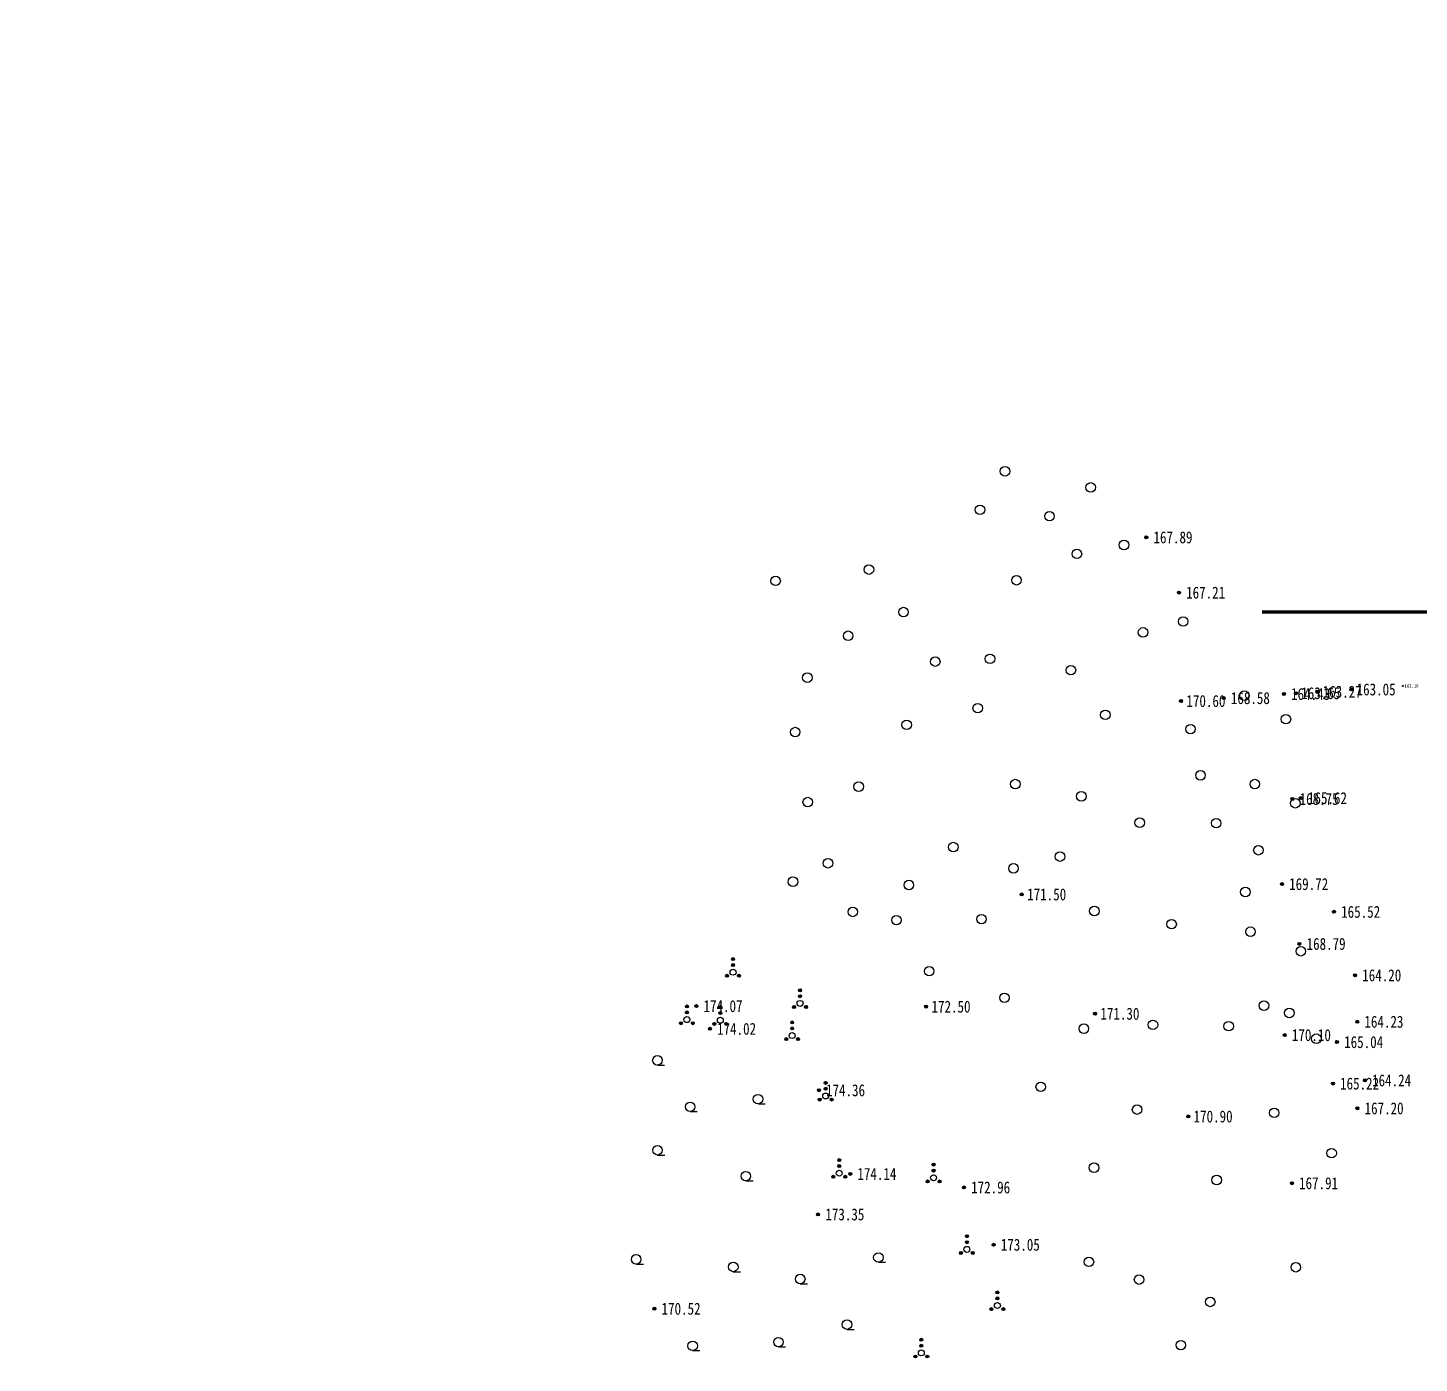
# Model space of a CAD drawing. Header units: millimetres. Extents: x -725 to 2274960, y -506 to 2980382.
# Drawn here: x 573775.4 to 573891.8, y 2880295.9 to 2880407.6 of the extents above; entities that cross this region are included whole.
import ezdxf
from ezdxf.enums import TextEntityAlignment as Align

# ---------------------------------------------------------------- set-up
doc = ezdxf.new("R2010")
doc.units = ezdxf.units.MM
doc.header["$LTSCALE"] = 1000
doc.linetypes.add('X0', pattern=[4, 3, -1])
for name, color, linetype in [('GCD', 8, 'Continuous'), ('SXSS', 5, 'Continuous'), ('YHJ_剖面_梁板', 4, 'Continuous'), ('ZBTZ', 8, 'Continuous')]:
    doc.layers.add(name, color=color, linetype=linetype)
doc.layers.add('管', color=1, linetype='Continuous', lineweight=30)

# ---------------------------------------------------------------- blocks, each defined once
blk = doc.blocks.new('gc326')
blk.add_circle((0, 0), 0.8)
blk = doc.blocks.new('gc208')
blk.add_line((0, -0.8), (1.2, -0.8))
blk.add_circle((0, 0), 0.8)
blk = doc.blocks.new('*U36')
at = {"linetype": 'Continuous'}
for points in [[(-0.24, 2.28), (-0.2, 2.05), (-0.2, 2.35)], [(-0.2, 2.35), (-0.15, 2), (-0.15, 2.4)], [(-0.15, 2), (-0.2, 2.35), (-0.2, 2.05)], [(-0.15, 2.4), (-0.08, 1.96), (-0.08, 2.44)], [(-0.08, 1.96), (-0.15, 2.4), (-0.15, 2)], [(-0.08, 2.44), (0, 1.95), (0, 2.45)], [(0, 1.95), (-0.08, 2.44), (-0.08, 1.96)], [(0, 2.45), (0.08, 1.96), (0.08, 2.44)], [(0.08, 1.96), (0, 2.45), (0, 1.95)], [(0.08, 2.44), (0.15, 2), (0.15, 2.4)], [(0.15, 2), (0.08, 2.44), (0.08, 1.96)], [(0.15, 2.4), (0.2, 2.05), (0.2, 2.35)], [(0.2, 2.05), (0.15, 2.4), (0.15, 2)], [(0.2, 2.35), (0.24, 2.12), (0.24, 2.28)], [(0.24, 2.12), (0.2, 2.35), (0.2, 2.05)], [(-0.25, 2.2), (-0.24, 2.12), (-0.24, 2.28)], [(-0.2, 2.05), (-0.24, 2.28), (-0.24, 2.12)], [(0.25, 2.2), (0.24, 2.28), (0.24, 2.12)]]:
    blk.add_solid(points, dxfattribs=at)
blk = doc.blocks.new('*U35')
at = {"linetype": 'Continuous'}
for points in [[(-0.25, 1.2), (-0.24, 1.12), (-0.24, 1.28)], [(-0.24, 1.28), (-0.2, 1.05), (-0.2, 1.35)], [(-0.2, 1.05), (-0.24, 1.28), (-0.24, 1.12)], [(-0.2, 1.35), (-0.15, 1), (-0.15, 1.4)], [(-0.15, 1), (-0.2, 1.35), (-0.2, 1.05)], [(-0.15, 1.4), (-0.08, 0.96), (-0.08, 1.44)], [(-0.08, 0.96), (-0.15, 1.4), (-0.15, 1)], [(-0.08, 1.44), (0, 0.95), (0, 1.45)], [(0, 0.95), (-0.08, 1.44), (-0.08, 0.96)], [(0, 1.45), (0.08, 0.96), (0.08, 1.44)], [(0.08, 0.96), (0, 1.45), (0, 0.95)], [(0.08, 1.44), (0.15, 1), (0.15, 1.4)], [(0.15, 1), (0.08, 1.44), (0.08, 0.96)], [(0.15, 1.4), (0.2, 1.05), (0.2, 1.35)], [(0.2, 1.05), (0.15, 1.4), (0.15, 1)], [(0.2, 1.35), (0.24, 1.12), (0.24, 1.28)], [(0.24, 1.12), (0.2, 1.35), (0.2, 1.05)], [(0.25, 1.2), (0.24, 1.28), (0.24, 1.12)]]:
    blk.add_solid(points, dxfattribs=at)
blk = doc.blocks.new('*U34')
at = {"linetype": 'Continuous'}
for points in [[(-1.25, -0.6), (-1.24, -0.68), (-1.24, -0.52)], [(-1.24, -0.52), (-1.2, -0.75), (-1.2, -0.45)], [(-1.2, -0.75), (-1.24, -0.52), (-1.24, -0.68)], [(-1.2, -0.45), (-1.15, -0.8), (-1.15, -0.4)], [(-1.15, -0.8), (-1.2, -0.45), (-1.2, -0.75)], [(-1.15, -0.4), (-1.08, -0.84), (-1.08, -0.36)], [(-1.08, -0.84), (-1.15, -0.4), (-1.15, -0.8)], [(-1.08, -0.36), (-1, -0.85), (-1, -0.35)], [(-1, -0.85), (-1.08, -0.36), (-1.08, -0.84)], [(-1, -0.35), (-0.92, -0.84), (-0.92, -0.36)], [(-0.92, -0.84), (-1, -0.35), (-1, -0.85)], [(-0.92, -0.36), (-0.85, -0.8), (-0.85, -0.4)], [(-0.85, -0.8), (-0.92, -0.36), (-0.92, -0.84)], [(-0.85, -0.4), (-0.8, -0.75), (-0.8, -0.45)], [(-0.8, -0.75), (-0.85, -0.4), (-0.85, -0.8)], [(-0.8, -0.45), (-0.76, -0.68), (-0.76, -0.52)], [(-0.76, -0.68), (-0.8, -0.45), (-0.8, -0.75)], [(-0.75, -0.6), (-0.76, -0.52), (-0.76, -0.68)]]:
    blk.add_solid(points, dxfattribs=at)
blk = doc.blocks.new('*U33')
at = {"linetype": 'Continuous'}
for points in [[(0.75, -0.6), (0.76, -0.68), (0.76, -0.52)], [(0.76, -0.52), (0.8, -0.75), (0.8, -0.45)], [(0.8, -0.75), (0.76, -0.52), (0.76, -0.68)], [(0.8, -0.45), (0.85, -0.8), (0.85, -0.4)], [(0.85, -0.8), (0.8, -0.45), (0.8, -0.75)], [(0.85, -0.4), (0.92, -0.84), (0.92, -0.36)], [(0.92, -0.84), (0.85, -0.4), (0.85, -0.8)], [(0.92, -0.36), (1, -0.85), (1, -0.35)], [(1, -0.85), (0.92, -0.36), (0.92, -0.84)], [(1, -0.35), (1.08, -0.84), (1.08, -0.36)], [(1.08, -0.84), (1, -0.35), (1, -0.85)], [(1.08, -0.36), (1.15, -0.8), (1.15, -0.4)], [(1.15, -0.8), (1.08, -0.36), (1.08, -0.84)], [(1.15, -0.4), (1.2, -0.75), (1.2, -0.45)], [(1.2, -0.75), (1.15, -0.4), (1.15, -0.8)], [(1.2, -0.45), (1.24, -0.68), (1.24, -0.52)], [(1.24, -0.68), (1.2, -0.45), (1.2, -0.75)], [(1.25, -0.6), (1.24, -0.52), (1.24, -0.68)]]:
    blk.add_solid(points, dxfattribs=at)
blk = doc.blocks.new('gc160')
for centre, radius in [((0, 2.2), 0.25), ((0, 0), 0.5), ((0, 1.2), 0.25), ((-1, -0.6), 0.25), ((1, -0.6), 0.25)]:
    blk.add_circle(centre, radius)
at = {"linetype": 'Continuous'}
for name in ['*U36', '*U35', '*U34', '*U33']:
    blk.add_blockref(name, (0, 0), dxfattribs=at)
blk = doc.blocks.new('gc200')
h = blk.add_hatch(color=256)
edge = h.paths.add_edge_path()
edge.add_arc((0, 0), 0.25, 0, 360)
blk.add_circle((0, 0), 0.25)

msp = doc.modelspace()

# ---------------------------------------------------------------- linework, layer by layer
at = {"layer": 'SXSS', "color": 5, "linetype": 'X0', "ltscale": 2, "elevation": -179.7871, "flags": 128}
msp.add_lwpolyline([(573870.9586, 2880365.2658, 0.00000216, 0.00000216, 0), (573879.6703, 2880353.8634, 0.00000216, 0.00000216, 0), (573884.0645, 2880342.7346, 0.00000216, 0.00000216, 0), (573885.2899, 2880334.0109, 0.00000216, 0.00000216, 0), (573886.399, 2880326.0651, 0.00000216, 0.00000216, 0), (573886.5464, 2880320.5601, 0.00000216, 0.00000216, 0), (573887.6789, 2880317.5086, 0.00000216, 0.00000216, 0), (573887.435, 2880314.2359, 0.00000217, 0.00000217, 0), (573886.2507, 2880305.5755, 0.00000217, 0.00000217, 0), (573879.062, 2880288.8379, 0.00000216, 0.00000216, 0), (573873.9618, 2880280.6525, 0.00000217, 0.00000217, 0), (573864.479, 2880266.9709, 0.00000216, 0.00000216, 0), (573859.4461, 2880260.8983, 0.00000217, 0.00000217, 0), (573841.9307, 2880242.7891, 0.00000216, 0.00000216, 0), (573833.6484, 2880235.6098, 0.00000217, 0.00000217, 0), (573817.9975, 2880228.1742, 0.00000216, 0.00000216, 0), (573802.0135, 2880215.4255, 0.00000217, 0.00000217, 0), (573787.2455, 2880203.4139, 0.00000218, 0.00000218, 0), (573779.6263, 2880198.5998, 0.00000217, 0.00000217, 0)], format="xyseb", dxfattribs=at)
at = {"layer": 'YHJ_剖面_梁板'}
msp.add_circle((589254.9496, 2837256.879), 143124.932, dxfattribs=at)
at = {"layer": '管', "color": 8, "linetype": 'Continuous', "lineweight": -2, "const_width": 0.3, "elevation": -338.6096}
msp.add_lwpolyline([(573928.716, 2880352.4887), (573915.0937, 2880358.7276), (573909.0018, 2880358.7276), (573878.636, 2880358.7276)], dxfattribs=at)

# ---------------------------------------------------------------- block references
at = {"layer": 'GCD', "linetype": 'Continuous'}
ref = msp.add_blockref('gc200', (573868.9455, 2880364.9765, -170.7186), dxfattribs=dict(at, xscale=0.5, yscale=0.5, zscale=0.5))
ref.add_attrib('height', '167.89', dxfattribs={"linetype": 'Continuous', "height": 1, "width": 0.8}).set_placement((573869.5455, 2880364.9765, -170.7186), align=Align.MIDDLE_LEFT)
ref = msp.add_blockref('gc200', (573871.6785, 2880360.3525, -171.3956), dxfattribs=dict(at, xscale=0.5, yscale=0.5, zscale=0.5))
ref.add_attrib('height', '167.21', dxfattribs={"linetype": 'Continuous', "height": 1, "width": 0.8}).set_placement((573872.2785, 2880360.3525, -171.3956), align=Align.MIDDLE_LEFT)
ref = msp.add_blockref('gc200', (573883.2556, 2880352.0577, -175.3396), dxfattribs=dict(at, xscale=0.5, yscale=0.5, zscale=0.5))
ref.add_attrib('height', '163.27', dxfattribs={"linetype": 'Continuous', "height": 1, "width": 0.8}).set_placement((573883.7056, 2880352.0577, -175.3396), align=Align.MIDDLE_LEFT)
ref = msp.add_blockref('gc200', (573886.0935, 2880352.2511, -175.5596), dxfattribs=dict(at, xscale=0.5, yscale=0.5, zscale=0.5))
ref.add_attrib('height', '163.05', dxfattribs={"linetype": 'Continuous', "height": 1, "width": 0.8}).set_placement((573886.5435, 2880352.2511, -175.5596), align=Align.MIDDLE_LEFT)
ref = msp.add_blockref('gc200', (573890.4137, 2880352.5455, -175.5096), dxfattribs=dict(at, xscale=0.15, yscale=0.15, zscale=0.15))
ref.add_attrib('height', '163.10', dxfattribs={"linetype": 'Continuous', "height": 0.3, "width": 0.8}).set_placement((573890.5487, 2880352.5455, -175.5096), align=Align.MIDDLE_LEFT)
ref = msp.add_blockref('gc200', (573871.8525, 2880351.2806, -168.0096), dxfattribs=dict(at, xscale=0.5, yscale=0.5, zscale=0.5))
ref.add_attrib('height', '170.60', dxfattribs={"linetype": 'Continuous', "height": 1, "width": 0.8}).set_placement((573872.3025, 2880351.2806, -170.2446), align=Align.MIDDLE_LEFT)
ref = msp.add_blockref('gc200', (573875.421, 2880351.5238, -170.0296), dxfattribs=dict(at, xscale=0.5, yscale=0.5, zscale=0.5))
ref.add_attrib('height', '168.58', dxfattribs={"linetype": 'Continuous', "height": 1, "width": 0.8}).set_placement((573876.021, 2880351.5238, -170.2446), align=Align.MIDDLE_LEFT)
ref = msp.add_blockref('gc200', (573880.4585, 2880351.8671, -174.1796), dxfattribs=dict(at, xscale=0.5, yscale=0.5, zscale=0.5))
ref.add_attrib('height', '164.43', dxfattribs={"linetype": 'Continuous', "height": 1, "width": 0.8}).set_placement((573881.0585, 2880351.8671, -170.2446), align=Align.MIDDLE_LEFT)
ref = msp.add_blockref('gc200', (573881.4615, 2880351.9354, -174.9596), dxfattribs=dict(at, xscale=0.5, yscale=0.5, zscale=0.5))
ref.add_attrib('height', '163.65', dxfattribs={"linetype": 'Continuous', "height": 1, "width": 0.8}).set_placement((573881.9115, 2880351.9354, -174.9596), align=Align.MIDDLE_LEFT)
ref = msp.add_blockref('gc200', (573881.1735, 2880343.0825, -169.8596), dxfattribs=dict(at, xscale=0.5, yscale=0.5, zscale=0.5))
ref.add_attrib('height', '168.75', dxfattribs={"linetype": 'Continuous', "height": 1, "width": 0.8}).set_placement((573881.7735, 2880343.0825, -169.8596), align=Align.MIDDLE_LEFT)
ref = msp.add_blockref('gc200', (573881.8705, 2880343.1545, -172.9906), dxfattribs=dict(at, xscale=0.5, yscale=0.5, zscale=0.5))
ref.add_attrib('height', '165.62', dxfattribs={"linetype": 'Continuous', "height": 1, "width": 0.8}).set_placement((573882.4705, 2880343.1545, -172.9906), align=Align.MIDDLE_LEFT)
ref = msp.add_blockref('gc200', (573880.3015, 2880335.9585, -168.8856), dxfattribs=dict(at, xscale=0.5, yscale=0.5, zscale=0.5))
ref.add_attrib('height', '169.72', dxfattribs={"linetype": 'Continuous', "height": 1, "width": 0.8}).set_placement((573880.9015, 2880335.9585, -168.8856), align=Align.MIDDLE_LEFT)
ref = msp.add_blockref('gc200', (573858.5282, 2880335.0957, -167.1096), dxfattribs=dict(at, xscale=0.5, yscale=0.5, zscale=0.5))
ref.add_attrib('height', '171.50', dxfattribs={"linetype": 'Continuous', "height": 1, "width": 0.8}).set_placement((573858.9782, 2880335.0957, -167.1096), align=Align.MIDDLE_LEFT)
ref = msp.add_blockref('gc200', (573884.6505, 2880333.6395, -173.0906), dxfattribs=dict(at, xscale=0.5, yscale=0.5, zscale=0.5))
ref.add_attrib('height', '165.52', dxfattribs={"linetype": 'Continuous', "height": 1, "width": 0.8}).set_placement((573885.2505, 2880333.6395, -173.0906), align=Align.MIDDLE_LEFT)
ref = msp.add_blockref('gc200', (573881.7595, 2880330.9555, -169.8226), dxfattribs=dict(at, xscale=0.5, yscale=0.5, zscale=0.5))
ref.add_attrib('height', '168.79', dxfattribs={"linetype": 'Continuous', "height": 1, "width": 0.8}).set_placement((573882.3595, 2880330.9555, -169.8226), align=Align.MIDDLE_LEFT)
ref = msp.add_blockref('gc200', (573886.4155, 2880328.3255, -174.4106), dxfattribs=dict(at, xscale=0.5, yscale=0.5, zscale=0.5))
ref.add_attrib('height', '164.20', dxfattribs={"linetype": 'Continuous', "height": 1, "width": 0.8}).set_placement((573887.0155, 2880328.3255, -174.4106), align=Align.MIDDLE_LEFT)
ref = msp.add_blockref('gc200', (573831.2965, 2880325.7465, -164.5436), dxfattribs=dict(at, xscale=0.5, yscale=0.5, zscale=0.5))
ref.add_attrib('height', '174.07', dxfattribs={"linetype": 'Continuous', "height": 1, "width": 0.8}).set_placement((573831.8965, 2880325.7465, -164.5436), align=Align.MIDDLE_LEFT)
ref = msp.add_blockref('gc200', (573850.5229, 2880325.7037, -166.1096), dxfattribs=dict(at, xscale=0.5, yscale=0.5, zscale=0.5))
ref.add_attrib('height', '172.50', dxfattribs={"linetype": 'Continuous', "height": 1, "width": 0.8}).set_placement((573850.9729, 2880325.7037, -166.1096), align=Align.MIDDLE_LEFT)
ref = msp.add_blockref('gc200', (573864.6558, 2880325.1105, -167.3096), dxfattribs=dict(at, xscale=0.5, yscale=0.5, zscale=0.5))
ref.add_attrib('height', '171.30', dxfattribs={"linetype": 'Continuous', "height": 1, "width": 0.8}).set_placement((573865.1058, 2880325.1105, -167.3096), align=Align.MIDDLE_LEFT)
ref = msp.add_blockref('gc200', (573886.5975, 2880324.4385, -174.3826), dxfattribs=dict(at, xscale=0.5, yscale=0.5, zscale=0.5))
ref.add_attrib('height', '164.23', dxfattribs={"linetype": 'Continuous', "height": 1, "width": 0.8}).set_placement((573887.1975, 2880324.4385, -174.3826), align=Align.MIDDLE_LEFT)
ref = msp.add_blockref('gc200', (573832.4295, 2880323.8465, -164.5926), dxfattribs=dict(at, xscale=0.5, yscale=0.5, zscale=0.5))
ref.add_attrib('height', '174.02', dxfattribs={"linetype": 'Continuous', "height": 1, "width": 0.8}).set_placement((573833.0295, 2880323.8465, -164.5926), align=Align.MIDDLE_LEFT)
ref = msp.add_blockref('gc200', (573880.5295, 2880323.3245, -168.5146), dxfattribs=dict(at, xscale=0.5, yscale=0.5, zscale=0.5))
ref.add_attrib('height', '170.10', dxfattribs={"linetype": 'Continuous', "height": 1, "width": 0.8}).set_placement((573881.1295, 2880323.3245, -168.5146), align=Align.MIDDLE_LEFT)
ref = msp.add_blockref('gc200', (573884.9025, 2880322.7395, -173.5706), dxfattribs=dict(at, xscale=0.5, yscale=0.5, zscale=0.5))
ref.add_attrib('height', '165.04', dxfattribs={"linetype": 'Continuous', "height": 1, "width": 0.8}).set_placement((573885.5025, 2880322.7395, -173.5706), align=Align.MIDDLE_LEFT)
ref = msp.add_blockref('gc200', (573887.2395, 2880319.5315, -174.3676), dxfattribs=dict(at, xscale=0.5, yscale=0.5, zscale=0.5))
ref.add_attrib('height', '164.24', dxfattribs={"linetype": 'Continuous', "height": 1, "width": 0.8}).set_placement((573887.8395, 2880319.5315, -174.3676), align=Align.MIDDLE_LEFT)
ref = msp.add_blockref('gc200', (573841.5465, 2880318.7055, -164.2476), dxfattribs=dict(at, xscale=0.5, yscale=0.5, zscale=0.5))
ref.add_attrib('height', '174.36', dxfattribs={"linetype": 'Continuous', "height": 1, "width": 0.8}).set_placement((573842.1465, 2880318.7055, -164.2476), align=Align.MIDDLE_LEFT)
ref = msp.add_blockref('gc200', (573884.5595, 2880319.2665, -173.3866), dxfattribs=dict(at, xscale=0.5, yscale=0.5, zscale=0.5))
ref.add_attrib('height', '165.22', dxfattribs={"linetype": 'Continuous', "height": 1, "width": 0.8}).set_placement((573885.1595, 2880319.2665, -173.3866), align=Align.MIDDLE_LEFT)
ref = msp.add_blockref('gc200', (573886.6125, 2880317.1935, -171.4086), dxfattribs=dict(at, xscale=0.5, yscale=0.5, zscale=0.5))
ref.add_attrib('height', '167.20', dxfattribs={"linetype": 'Continuous', "height": 1, "width": 0.8}).set_placement((573887.2125, 2880317.1935, -171.4086), align=Align.MIDDLE_LEFT)
ref = msp.add_blockref('gc200', (573872.4536, 2880316.5122, -167.7096), dxfattribs=dict(at, xscale=0.5, yscale=0.5, zscale=0.5))
ref.add_attrib('height', '170.90', dxfattribs={"linetype": 'Continuous', "height": 1, "width": 0.8}).set_placement((573872.9036, 2880316.5122, -167.7096), align=Align.MIDDLE_LEFT)
ref = msp.add_blockref('gc200', (573844.1675, 2880311.7085, -164.4736), dxfattribs=dict(at, xscale=0.5, yscale=0.5, zscale=0.5))
ref.add_attrib('height', '174.14', dxfattribs={"linetype": 'Continuous', "height": 1, "width": 0.8}).set_placement((573844.7675, 2880311.7085, -164.4736), align=Align.MIDDLE_LEFT)
ref = msp.add_blockref('gc200', (573853.6905, 2880310.5735, -165.6536), dxfattribs=dict(at, xscale=0.5, yscale=0.5, zscale=0.5))
ref.add_attrib('height', '172.96', dxfattribs={"linetype": 'Continuous', "height": 1, "width": 0.8}).set_placement((573854.2905, 2880310.5735, -165.6536), align=Align.MIDDLE_LEFT)
ref = msp.add_blockref('gc200', (573881.1285, 2880310.9265, -170.6966), dxfattribs=dict(at, xscale=0.5, yscale=0.5, zscale=0.5))
ref.add_attrib('height', '167.91', dxfattribs={"linetype": 'Continuous', "height": 1, "width": 0.8}).set_placement((573881.7285, 2880310.9265, -170.6966), align=Align.MIDDLE_LEFT)
ref = msp.add_blockref('gc200', (573841.4885, 2880308.3165, -165.2626), dxfattribs=dict(at, xscale=0.5, yscale=0.5, zscale=0.5))
ref.add_attrib('height', '173.35', dxfattribs={"linetype": 'Continuous', "height": 1, "width": 0.8}).set_placement((573842.0885, 2880308.3165, -165.2626), align=Align.MIDDLE_LEFT)
ref = msp.add_blockref('gc200', (573856.1705, 2880305.7785, -165.5636), dxfattribs=dict(at, xscale=0.5, yscale=0.5, zscale=0.5))
ref.add_attrib('height', '173.05', dxfattribs={"linetype": 'Continuous', "height": 1, "width": 0.8}).set_placement((573856.7705, 2880305.7785, -165.5636), align=Align.MIDDLE_LEFT)
ref = msp.add_blockref('gc200', (573827.7855, 2880300.4245, -168.0936), dxfattribs=dict(at, xscale=0.5, yscale=0.5, zscale=0.5))
ref.add_attrib('height', '170.52', dxfattribs={"linetype": 'Continuous', "height": 1, "width": 0.8}).set_placement((573828.3855, 2880300.4245, -168.0936), align=Align.MIDDLE_LEFT)
at = {"layer": 'ZBTZ', "linetype": 'Continuous', "xscale": 0.5, "yscale": 0.5}
for name, p in [('gc326', (573857.1251, 2880370.5052, 14.1291)), ('gc326', (573864.2912, 2880369.1526, 7.7845)), ('gc326', (573855.0293, 2880367.2827, 11.28)), ('gc326', (573860.8486, 2880366.7447, 12.5339)), ('gc326', (573867.0824, 2880364.3366, 9.5809)), ('gc326', (573863.138, 2880363.5938, 12.818)), ('gc326', (573845.7383, 2880362.2796, 17.148)), ('gc326', (573837.9237, 2880361.3334, 19.0306)), ('gc326', (573858.0867, 2880361.3857, 13.1683)), ('gc326', (573848.6297, 2880358.7218, 15.9472)), ('gc326', (573868.6745, 2880357.022, 3.5394)), ('gc326', (573872.0294, 2880357.9348, 5.2179)), ('gc326', (573843.9978, 2880356.7398, 18.2528)), ('gc326', (573851.287, 2880354.5794, 11.6568)), ('gc326', (573855.8711, 2880354.8091, 9.6065)), ('gc326', (573862.6388, 2880353.862, 2.7637)), ('gc326', (573840.584, 2880353.2384, 19.3827)), ('gc326', (573877.1593, 2880351.7249, 2.7791)), ('gc326', (573854.8447, 2880350.6805, 9.9742)), ('gc326', (573865.5222, 2880350.121, 6.2434)), ('gc326', (573839.5681, 2880348.6794, 19.4204)), ('gc326', (573848.8912, 2880349.29, 12.2633)), ('gc326', (573872.6453, 2880348.9276, 5.4629)), ('gc326', (573880.6268, 2880349.7596, -0.5572)), ('gc326', (573844.8785, 2880344.1142, 12.4019)), ('gc326', (573857.9844, 2880344.3272, 12.539)), ('gc326', (573873.4829, 2880345.0607, 4.1102)), ('gc326', (573878.0268, 2880344.3277, 2.7485)), ('gc326', (573840.6181, 2880342.8192, 18.1821)), ('gc326', (573863.5071, 2880343.3017, 17.0365)), ('gc326', (573881.4162, 2880342.7261, -0.0231)), ('gc326', (573868.3968, 2880341.1016, 15.9918)), ('gc326', (573874.7962, 2880341.0567, 3.8492)), ('gc326', (573852.7979, 2880339.0558, 17.1489)), ('gc326', (573861.7268, 2880338.2626, 19.316)), ('gc326', (573878.3296, 2880338.7926, 3.8233)), ('gc326', (573842.3119, 2880337.7021, 18.3645)), ('gc326', (573857.8361, 2880337.2756, 19.2624)), ('gc326', (573839.3828, 2880336.1603, 17.725)), ('gc326', (573849.0793, 2880335.8824, 17.6811)), ('gc326', (573877.2378, 2880335.2979, 5.3244)), ('gc326', (573844.3859, 2880333.6315, 17.7134)), ('gc326', (573864.6025, 2880333.7039, 20.6714)), ('gc326', (573848.0407, 2880332.943, 17.0377)), ('gc326', (573855.1544, 2880333.0274, 18.7809)), ('gc326', (573871.0608, 2880332.6029, 12.8364)), ('gc326', (573877.6657, 2880331.972, 5.118)), ('gc326', (573881.8771, 2880330.3402, 0.4139)), ('gc160', (573834.3688, 2880328.5831, -1.8218)), ('gc326', (573850.7807, 2880328.6685, 18.5459)), ('gc160', (573839.973, 2880325.9713, -3.3108)), ('gc160', (573830.5018, 2880324.6191, -4.4061)), ('gc160', (573833.3036, 2880324.5634, -4.222)), ('gc326', (573857.0784, 2880326.4433, 20.3965)), ('gc326', (573878.79, 2880325.7851, 2.9986)), ('gc326', (573869.5012, 2880324.1794, 13.3136)), ('gc326', (573880.9182, 2880325.1753, 1.9274)), ('gc160', (573839.3132, 2880323.282, -3.7191)), ('gc326', (573863.7215, 2880323.8599, 17.628)), ('gc326', (573875.8363, 2880324.0666, 3.0828)), ('gc326', (573883.1745, 2880323.0169, -0.7966)), ('gc208', (573828.0373, 2880321.213, 2.4997)), ('gc160', (573842.1162, 2880318.2255, -3.8852)), ('gc326', (573860.1134, 2880318.9943, 18.5743)), ('gc208', (573830.7772, 2880317.3224, 4.97)), ('gc208', (573836.4573, 2880317.9636, 2.0108)), ('gc326', (573868.1771, 2880317.0898, 17.6805)), ('gc326', (573879.6497, 2880316.8149, 8.903)), ('gc208', (573828.0483, 2880313.6839, 3.035)), ('gc160', (573843.2498, 2880311.7626, -4.1829)), ('gc326', (573884.4516, 2880313.4407, -0.7641)), ('gc208', (573835.4385, 2880311.5201, 6.9401)), ('gc160', (573851.1459, 2880311.3782, -5.028)), ('gc326', (573864.5689, 2880312.2243, 16.546)), ('gc326', (573874.831, 2880311.1962, 11.5893)), ('gc160', (573853.9302, 2880305.3876, -5.9408)), ('gc208', (573826.2612, 2880304.5524, 6.0684)), ('gc208', (573846.5289, 2880304.7091, 2.8542)), ('gc208', (573834.3857, 2880303.9215, 6.3508)), ('gc326', (573864.1456, 2880304.344, 13.8832)), ('gc326', (573881.46, 2880303.8943, 10.677)), ('gc208', (573839.9906, 2880302.9095, 3.4432)), ('gc326', (573868.3439, 2880302.8606, 12.4311)), ('gc160', (573856.4882, 2880300.6895, 0.3051)), ('gc326', (573874.2955, 2880300.9939, 3.7634)), ('gc208', (573843.9047, 2880299.0961, 5.0499)), ('gc208', (573838.1657, 2880297.6268, 0.989)), ('gc160', (573850.1211, 2880296.7248, -5.5728)), ('gc208', (573830.9847, 2880297.3175, 4.5103)), ('gc326', (573871.8368, 2880297.3754, 13.473))]:
    msp.add_blockref(name, p, dxfattribs=at)

doc.saveas('drawing.dxf')
